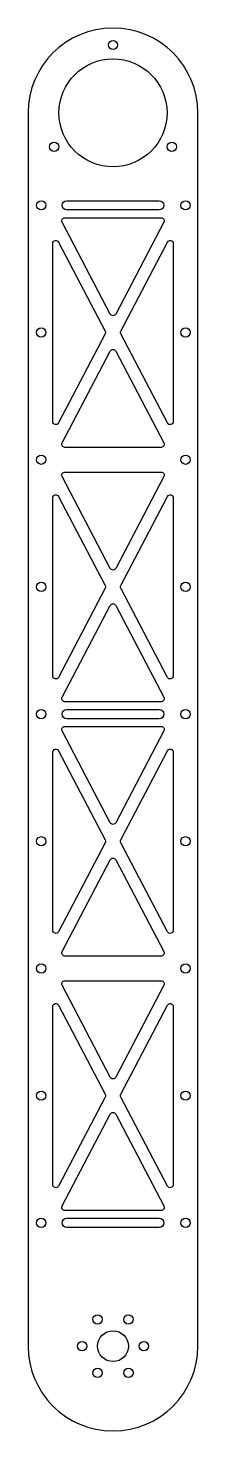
# Model space of a CAD drawing. Header units: millimetres. Extents: x -28 to 28, y -27 to 428.
import ezdxf

# ---------------------------------------------------------------- set-up
doc = ezdxf.new("R2010")
doc.units = ezdxf.units.MM
doc.layers.get('0').update_dxf_attribs({"linetype": 'CONTINUOUS'})

msp = doc.modelspace()

# ---------------------------------------------------------------- linework, layer by layer
for points in [[(27.5, 0), (27.5, 400, 1), (-27.5, 400), (-27.5, 0, 1)], [(-15, 371.5), (15, 371.5, -1), (15, 368.5), (-15, 368.5, -1)], [(16.48, 364.54), (0.89, 334.75, -0.605245), (-0.89, 334.75), (-16.48, 364.54, -0.563653), (-15.59, 366), (15.59, 366, -0.563653)], [(-2.5, 329.21, -0.245916), (-2.5, 328.29), (-17.61, 299.41, -0.783877), (-19.5, 299.88), (-19.5, 357.62, -0.783877), (-17.61, 358.09)], [(19.5, 299.88, -0.783877), (17.61, 299.41), (2.5, 328.29, -0.245916), (2.5, 329.21), (17.61, 358.09, -0.783877), (19.5, 357.62)], [(15.59, 291.5), (-15.59, 291.5, -0.563653), (-16.48, 292.96), (-0.89, 322.75, -0.605245), (0.89, 322.75), (16.48, 292.96, -0.563653)], [(15.59, 283.5, -0.563653), (16.48, 282.04), (0.89, 252.25, -0.605245), (-0.89, 252.25), (-16.48, 282.04, -0.563653), (-15.59, 283.5)], [(-17.61, 275.59), (-2.5, 246.71, -0.245916), (-2.5, 245.79), (-17.61, 216.91, -0.783877), (-19.5, 217.38), (-19.5, 275.12, -0.783877)], [(17.61, 275.59, -0.783877), (19.5, 275.12), (19.5, 217.38, -0.783877), (17.61, 216.91), (2.5, 245.79, -0.245916), (2.5, 246.71)], [(16.48, 210.46, -0.563653), (15.59, 209), (-15.59, 209, -0.563653), (-16.48, 210.46), (-0.89, 240.25, -0.605245), (0.89, 240.25)], [(-15, 203.5, -1), (-15, 206.5), (15, 206.5, -1), (15, 203.5)], [(0.89, 169.75, -0.605245), (-0.89, 169.75), (-16.48, 199.54, -0.563653), (-15.59, 201), (15.59, 201, -0.563653), (16.48, 199.54)], [(-2.5, 163.29), (-17.61, 134.41, -0.783877), (-19.5, 134.88), (-19.5, 192.62, -0.783877), (-17.61, 193.09), (-2.5, 164.21, -0.245916)], [(2.5, 164.21), (17.61, 193.09, -0.783877), (19.5, 192.62), (19.5, 134.88, -0.783877), (17.61, 134.41), (2.5, 163.29, -0.245916)], [(-0.89, 157.75, -0.605245), (0.89, 157.75), (16.48, 127.96, -0.563653), (15.59, 126.5), (-15.59, 126.5, -0.563653), (-16.48, 127.96)], [(-0.89, 87.25), (-16.48, 117.04, -0.563653), (-15.59, 118.5), (15.59, 118.5, -0.563653), (16.48, 117.04), (0.89, 87.25, -0.605245)], [(-17.61, 110.59), (-2.5, 81.71, -0.245916), (-2.5, 80.79), (-17.61, 51.91, -0.783877), (-19.5, 52.38), (-19.5, 110.12, -0.783877)], [(17.61, 51.91), (2.5, 80.79, -0.245916), (2.5, 81.71), (17.61, 110.59, -0.783877), (19.5, 110.12), (19.5, 52.38, -0.783877)], [(16.48, 45.46, -0.563653), (15.59, 44), (-15.59, 44, -0.563653), (-16.48, 45.46), (-0.89, 75.25, -0.605245), (0.89, 75.25)], [(15, 38.5), (-15, 38.5, -1), (-15, 41.5), (15, 41.5, -1)]]:
    msp.add_lwpolyline(points, format="xyb", close=True)
for centre, radius in [((0, 422), 1.5), ((0, 400), 17.5), ((-19.05, 389), 1.5), ((19.05, 389), 1.5), ((-23.25, 370), 1.5), ((23.5, 370), 1.5), ((-23.25, 328.75), 1.5), ((23.5, 328.75), 1.5), ((-23.25, 287.5), 1.5), ((23.5, 287.5), 1.5), ((-23.25, 246.25), 1.5), ((23.5, 246.25), 1.5), ((-23.25, 205), 1.5), ((23.5, 205), 1.5), ((-23.25, 163.75), 1.5), ((23.5, 163.75), 1.5), ((-23.25, 122.5), 1.5), ((23.5, 122.5), 1.5), ((-23.25, 81.25), 1.5), ((23.5, 81.25), 1.5), ((-23.25, 40), 1.5), ((23.5, 40), 1.5), ((-5, 8.66), 1.5), ((5, 8.66), 1.5), ((0, 0), 5), ((-10, 0), 1.5), ((10, 0), 1.5), ((-5, -8.66), 1.5), ((5, -8.66), 1.5)]:
    msp.add_circle(centre, radius)

doc.saveas('drawing.dxf')
